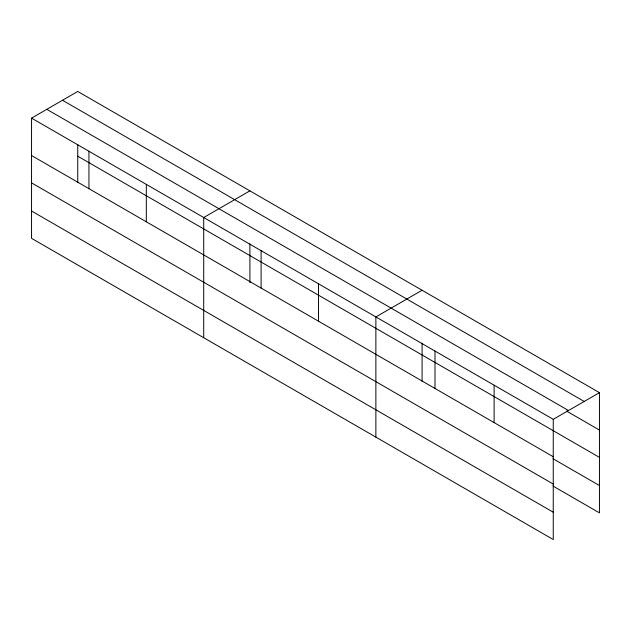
<?xml version="1.0" encoding="UTF-8"?>
<svg xmlns="http://www.w3.org/2000/svg" width="631" height="631" viewBox="0 0 631 631"><rect width="100%" height="100%" fill="white"/><g stroke="black" fill="none" stroke-linecap="round" stroke-linejoin="round"><path stroke-width="0.95" d="M249.908 243.874L249.908 282.767M422.076 343.272L422.076 381.195M553.253 484.064L553.253 419.331L31.55 118.131L31.55 238.337L553.253 539.537L553.253 484.064L31.55 182.864M552.993 486.044L599.45 512.869L599.45 392.663L77.747 91.463L31.55 118.131M249.908 190.854L203.71 217.529L203.71 337.735M422.076 290.252L375.871 316.928L375.871 437.133M553.253 419.331L599.45 392.663M62.501 100.266L584.203 401.466M46.797 109.329L568.499 410.529M566.512 411.049L599.45 430.066M77.747 156.188L599.45 457.388M31.55 155.534L553.253 456.734M552.993 458.721L599.45 485.539M31.55 211.014L553.253 512.214M494.12 385.202L494.12 422.604M434.996 351.065L434.996 388.467M318.481 283.792L318.481 321.195M261.1 250.665L261.1 288.067M146.321 184.394L146.321 221.804M88.939 151.266L88.939 188.669M77.747 144.475L77.747 182.398"/></g></svg>
